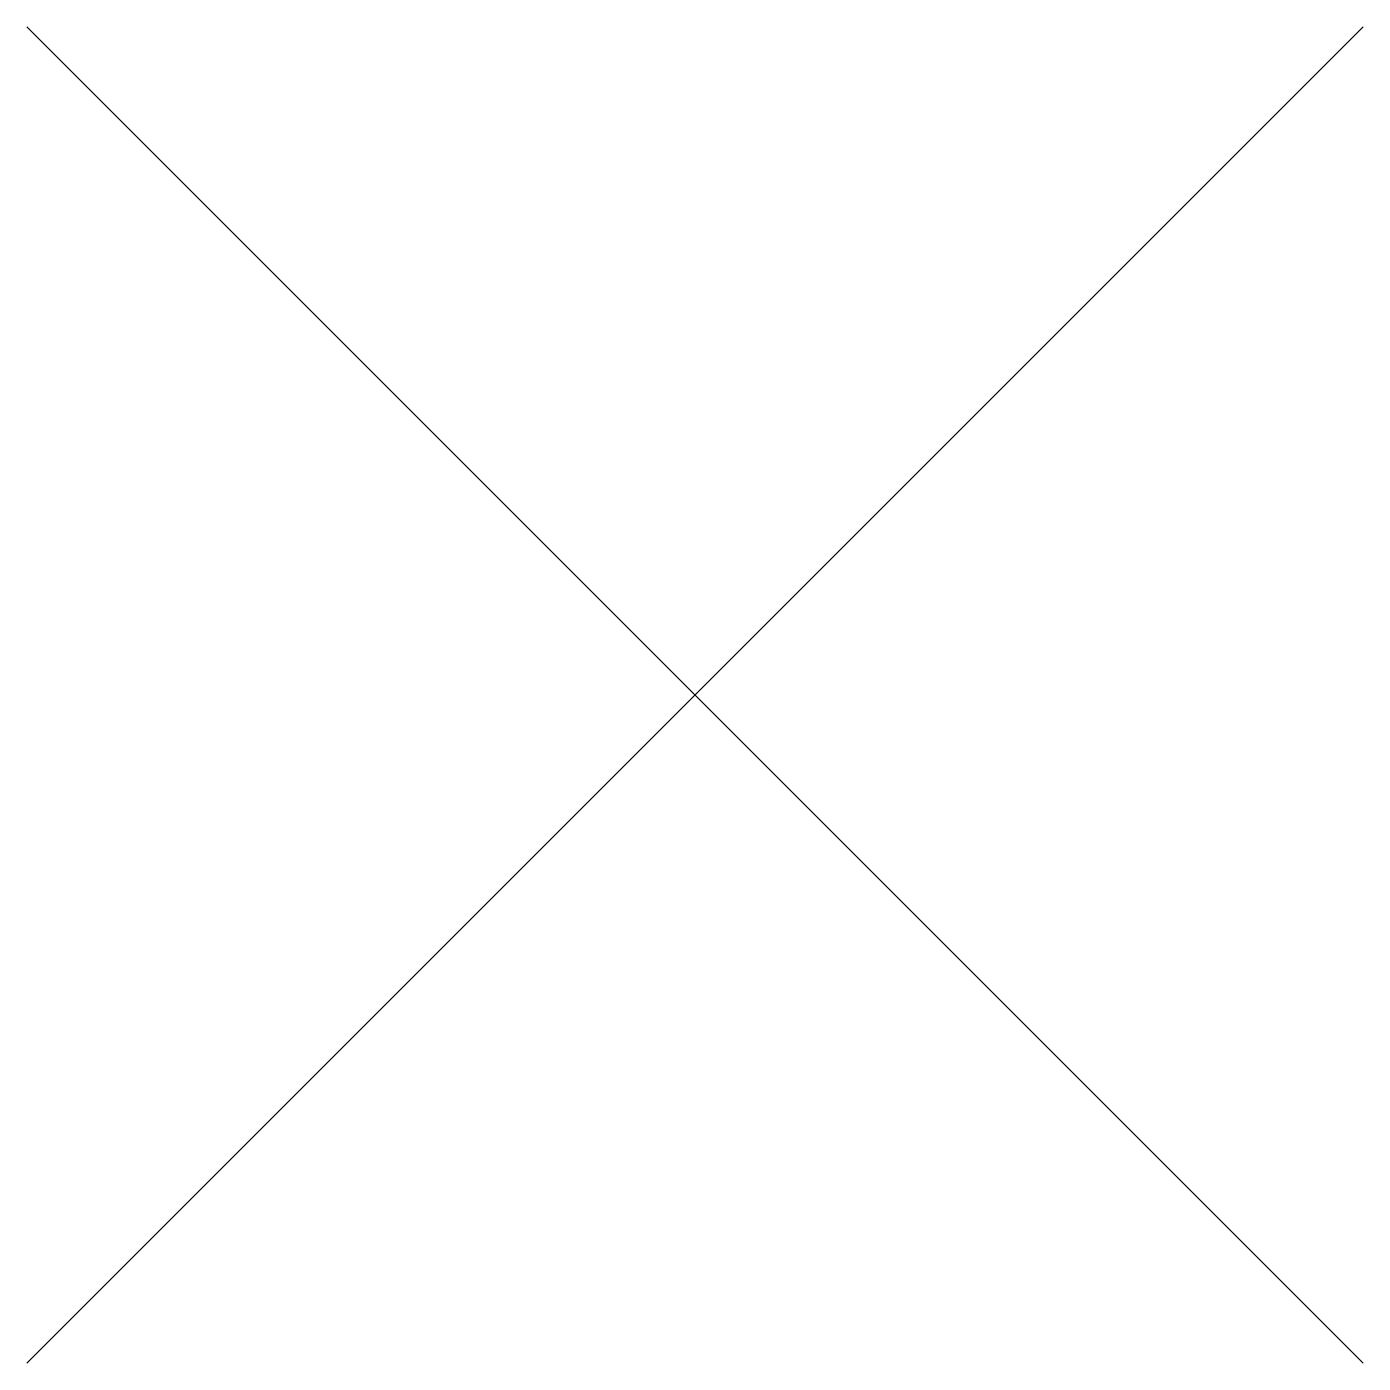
# Model space of a CAD drawing. Extents: x -1.41 to 1.41, y -1.41 to 1.41.
import ezdxf

# ---------------------------------------------------------------- set-up
doc = ezdxf.new("R2010")
doc.units = 0
doc.header["$MEASUREMENT"] = 0

msp = doc.modelspace()

# ---------------------------------------------------------------- linework, layer by layer
for p, q in [((-1.4142, 1.4142), (1.4142, -1.4142)), ((1.4142, 1.4142), (-1.4142, -1.4142))]:
    msp.add_line(p, q)

doc.saveas('drawing.dxf')
